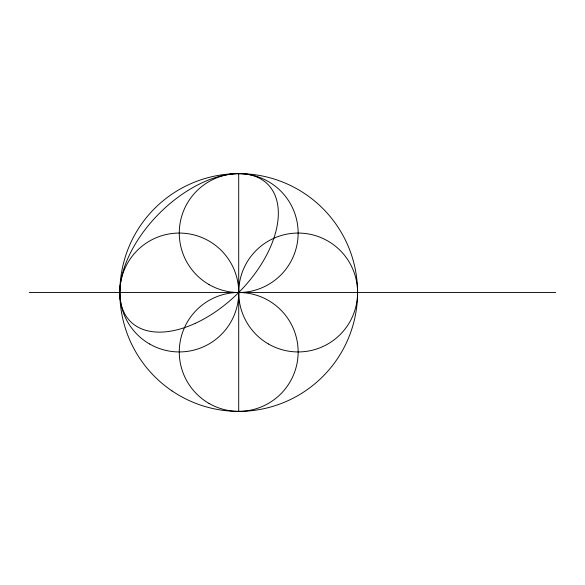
<?xml version="1.0" encoding="UTF-8"?>
<svg xmlns="http://www.w3.org/2000/svg" width="585" height="585" viewBox="0 0 585 585"><rect width="100%" height="100%" fill="white"/><g stroke="black" fill="none" stroke-linecap="round" stroke-linejoin="round"><path stroke-width="0.88" d="M29.25 292.5L555.75 292.5M238.709 173.628L238.709 411.372M268.427 343.973A59.436 59.436 0 0 0 357.589 292.5A59.436 59.436 0 0 0 268.427 241.027A59.436 59.436 0 0 0 268.427 343.973M149.555 343.973A59.436 59.436 0 0 0 238.709 292.5A59.436 59.436 0 0 0 149.555 241.027A59.436 59.436 0 0 0 149.555 343.973M208.991 403.409A59.436 59.436 0 0 0 298.145 351.936A59.436 59.436 0 0 0 208.991 300.463A59.436 59.436 0 0 0 208.991 403.409M208.991 284.537A59.436 59.436 0 0 0 298.145 233.064A59.436 59.436 0 0 0 208.991 181.591A59.436 59.436 0 0 0 208.991 284.537M172.078 390.948A118.872 118.872 0 0 0 357.281 300.983A118.872 118.872 0 0 0 186.769 185.577A118.872 118.872 0 0 0 172.078 390.948M195.317 323.315A97.059 56.036 -45 0 0 269.524 186.205A97.059 56.036 -45 0 0 132.415 249.108A97.059 56.036 -45 0 0 195.317 323.315"/></g></svg>
